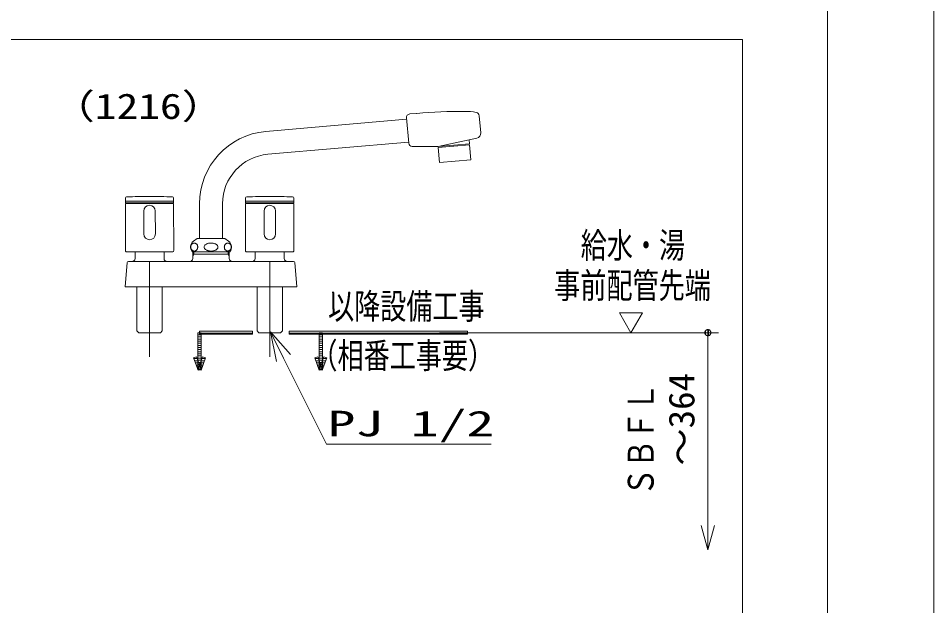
# Model space of a CAD drawing. Units: millimetres on the paper. Extents: x -305 to 305, y -152 to 152.
# Drawn here: x 32.7 to 119, y 6.2 to 61.6 of the extents above; entities that cross this region are included whole.
import ezdxf
from ezdxf.enums import TextEntityAlignment as Align

# ---------------------------------------------------------------- set-up
doc = ezdxf.new("R2010")
doc.units = ezdxf.units.MM
doc.linetypes.add('LONG_CHAIN', pattern=[21, 18, -1, 1, -1])
for name, color, linetype, lineweight in [('0-1_RV', 7, 'Continuous', 9), ('0-2_0', 7, 'Continuous', 9), ('0-4_図面枠', 3, 'Continuous', 9), ('0-5_DEFPOINTS', 7, 'Continuous', 9)]:
    doc.layers.add(name, color=color, linetype=linetype, lineweight=lineweight)
doc.styles.add('ＭＳ ゴシック', font='')
doc.styles.get('ＭＳ ゴシック').set_extended_font_data('MS Gothic')

# ---------------------------------------------------------------- blocks, each defined once
blk = doc.blocks.new('_DOTSMALL')
at = {"layer": '0-2_0'}
for p, q in [((0.0746, 0.1), (-0.0746, 0.1)), ((0.1223, -0.0248), (-0.1223, -0.0248))]:
    blk.add_line(p, q, dxfattribs=at)
for points in [[(0.125, 0), (0.124, 0.0157), (0.1211, 0.0311), (0.1162, 0.046), (0.1095, 0.0602), (0.1011, 0.0735), (0.0911, 0.0856), (0.0797, 0.0963), (0.067, 0.1055), (0.0532, 0.1131), (0.0386, 0.1189), (0.0234, 0.1228), (0.0078, 0.1248), (-0.0078, 0.1248), (-0.0234, 0.1228), (-0.0386, 0.1189), (-0.0532, 0.1131), (-0.067, 0.1055), (-0.0797, 0.0963), (-0.0911, 0.0856), (-0.1011, 0.0735), (-0.1095, 0.0602), (-0.1162, 0.046), (-0.1211, 0.0311), (-0.124, 0.0157), (-0.125, 0), (0, 0)], [(-0.125, 0), (-0.124, -0.0157), (-0.1211, -0.0311), (-0.1162, -0.046), (-0.1095, -0.0602), (-0.1011, -0.0735), (-0.0911, -0.0856), (-0.0797, -0.0963), (-0.067, -0.1055), (-0.0532, -0.1131), (-0.0386, -0.1189), (-0.0234, -0.1228), (-0.0078, -0.1248), (0.0078, -0.1248), (0.0234, -0.1228), (0.0386, -0.1189), (0.0532, -0.1131), (0.067, -0.1055), (0.0797, -0.0963), (0.0911, -0.0856), (0.1011, -0.0735), (0.1095, -0.0602), (0.1162, -0.046), (0.1211, -0.0311), (0.124, -0.0157), (0.125, 0), (0, 0)]]:
    blk.add_lwpolyline(points, close=True, dxfattribs=at)
blk = doc.blocks.new('_OPEN30')
at = {"layer": '0-2_0'}
blk.add_line((0, 0), (-1, 0), dxfattribs=at)
blk.add_lwpolyline([(-1, 0.2679), (0, 0), (-1, -0.2679)], dxfattribs=at)
blk = doc.blocks.new('TRI')
at = {"layer": '0-2_0'}
blk.add_lwpolyline([(0.5, 0.866), (0, 0), (1, 0)], close=True, dxfattribs=at)

msp = doc.modelspace()

# ---------------------------------------------------------------- linework, layer by layer
at = {"layer": '0-1_RV'}
for p, q in [((-43.041, 59.627), (100.948, 59.627)), ((100.948, 59.627), (100.948, -57.102)), ((69.602, 52.617), (70.251, 52.674)), ((69.301, 52.133), (56.034, 50.972)), ((69.5, 49.864), (69.291, 52.247)), ((76.287, 50.833), (76.145, 52.453)), ((75.93, 50.347), (72.278, 49.543)), ((75.198, 50.186), (75.232, 49.802)), ((69.49, 49.973), (56.223, 48.813)), ((72.278, 49.543), (69.84, 49.552)), ((75.232, 49.802), (72.277, 49.543)), ((75.239, 49.72), (72.284, 49.462)), ((72.408, 48.041), (72.284, 49.462)), ((75.363, 48.299), (75.239, 49.72)), ((72.408, 48.041), (75.363, 48.299)), ((42.795, 39.73), (42.804, 44.157)), ((42.804, 44.693), (42.804, 44.236)), ((42.804, 44.407), (47.345, 44.407)), ((42.804, 44.236), (47.345, 44.236)), ((42.827, 44.179), (45.075, 44.179)), ((45.075, 44.179), (42.907, 44.179)), ((47.323, 44.179), (45.075, 44.179)), ((46.319, 44.179), (47.243, 44.179)), ((47.243, 44.236), (47.243, 44.179)), ((47.345, 44.695), (47.345, 44.236)), ((47.354, 39.73), (47.345, 44.156)), ((49.785, 44.152), (49.785, 42.858)), ((51.952, 44.152), (51.952, 42.858)), ((54.123, 39.73), (54.132, 44.156)), ((54.132, 44.693), (54.132, 44.236)), ((54.132, 44.407), (58.673, 44.407)), ((54.132, 44.236), (58.673, 44.236)), ((54.154, 44.179), (56.402, 44.179)), ((56.402, 44.179), (54.234, 44.179)), ((58.65, 44.179), (56.402, 44.179)), ((57.646, 44.179), (58.57, 44.179)), ((58.57, 44.236), (58.57, 44.179)), ((58.673, 44.695), (58.673, 44.236)), ((58.682, 39.73), (58.673, 44.156)), ((44.539, 41.297), (44.534, 43.465)), ((45.623, 41.299), (45.618, 43.467)), ((55.866, 41.297), (55.862, 43.465)), ((56.95, 41.299), (56.946, 43.467)), ((49.785, 40.868), (49.785, 42.858)), ((51.952, 40.868), (51.952, 42.858)), ((49.556, 40.868), (49.214, 40.621)), ((50.868, 40.868), (49.556, 40.868)), ((50.868, 40.868), (52.181, 40.868)), ((52.181, 40.868), (52.523, 40.621)), ((48.961, 40.102), (48.96, 40.07)), ((48.96, 40.07), (48.961, 40.037)), ((48.965, 40.135), (48.961, 40.102)), ((48.961, 40.037), (48.964, 40.004)), ((48.964, 40.004), (48.97, 39.972)), ((48.972, 40.168), (48.965, 40.135)), ((48.97, 39.972), (48.979, 39.939)), ((48.981, 40.2), (48.972, 40.168)), ((48.979, 39.939), (48.99, 39.908)), ((48.993, 40.231), (48.981, 40.2)), ((48.99, 39.908), (49.004, 39.877)), ((49.008, 40.262), (48.993, 40.231)), ((49.004, 39.877), (49.02, 39.846)), ((49.025, 40.292), (49.008, 40.262)), ((49.02, 39.846), (49.04, 39.817)), ((49.046, 40.321), (49.025, 40.292)), ((49.04, 39.817), (49.063, 39.79)), ((49.069, 40.348), (49.046, 40.321)), ((49.063, 39.79), (49.089, 39.765)), ((49.096, 40.373), (49.069, 40.348)), ((49.089, 39.765), (49.118, 39.742)), ((49.125, 40.394), (49.096, 40.373)), ((49.118, 39.742), (49.149, 39.723)), ((49.157, 40.413), (49.125, 40.394)), ((49.149, 39.723), (49.183, 39.707)), ((49.192, 40.428), (49.157, 40.413)), ((49.183, 39.707), (49.219, 39.696)), ((49.228, 40.438), (49.192, 40.428)), ((49.219, 39.696), (49.256, 39.689)), ((49.265, 40.443), (49.228, 40.438)), ((49.256, 39.689), (49.288, 39.687)), ((49.287, 40.444), (49.265, 40.443)), ((49.303, 40.444), (49.287, 40.444)), ((49.288, 39.687), (49.325, 39.69)), ((49.341, 40.439), (49.303, 40.444)), ((49.325, 39.69), (49.362, 39.697)), ((49.377, 40.43), (49.341, 40.439)), ((49.362, 39.697), (49.398, 39.709)), ((49.412, 40.416), (49.377, 40.43)), ((49.398, 39.709), (49.431, 39.726)), ((49.444, 40.398), (49.412, 40.416)), ((49.431, 39.726), (49.462, 39.746)), ((49.475, 40.376), (49.444, 40.398)), ((49.462, 39.746), (49.491, 39.769)), ((49.502, 40.352), (49.475, 40.376)), ((49.491, 39.769), (49.516, 39.794)), ((49.526, 40.326), (49.502, 40.352)), ((49.516, 39.794), (49.538, 39.822)), ((49.547, 40.297), (49.526, 40.326)), ((49.538, 39.822), (49.558, 39.851)), ((49.565, 40.267), (49.547, 40.297)), ((49.558, 39.851), (49.574, 39.882)), ((49.58, 40.237), (49.565, 40.267)), ((49.574, 39.882), (49.587, 39.913)), ((49.592, 40.205), (49.58, 40.237)), ((49.587, 39.913), (49.598, 39.945)), ((49.602, 40.173), (49.592, 40.205)), ((49.598, 39.945), (49.606, 39.977)), ((49.609, 40.141), (49.602, 40.173)), ((49.606, 39.977), (49.612, 40.01)), ((49.613, 40.108), (49.609, 40.141)), ((49.612, 40.01), (49.615, 40.042)), ((49.615, 40.075), (49.613, 40.108)), ((49.615, 40.042), (49.615, 40.075)), ((50.218, 40.112), (50.213, 40.066)), ((50.213, 40.066), (50.214, 40.047)), ((50.214, 40.046), (50.229, 39.983)), ((50.24, 40.174), (50.218, 40.112)), ((50.229, 39.983), (50.261, 39.924)), ((50.278, 40.23), (50.24, 40.174)), ((50.261, 39.924), (50.304, 39.873)), ((50.325, 40.277), (50.278, 40.23)), ((50.304, 39.873), (50.355, 39.831)), ((50.377, 40.316), (50.325, 40.277)), ((50.355, 39.831), (50.408, 39.796)), ((50.43, 40.347), (50.377, 40.316)), ((50.408, 39.796), (50.461, 39.769)), ((50.483, 40.372), (50.43, 40.347)), ((50.461, 39.769), (50.513, 39.748)), ((50.534, 40.391), (50.483, 40.372)), ((50.513, 39.748), (50.562, 39.731)), ((50.582, 40.406), (50.534, 40.391)), ((50.562, 39.731), (50.609, 39.718)), ((50.628, 40.418), (50.582, 40.406)), ((50.609, 39.718), (50.653, 39.708)), ((50.671, 40.426), (50.628, 40.418)), ((50.653, 39.708), (50.696, 39.701)), ((50.713, 40.433), (50.671, 40.426)), ((50.696, 39.701), (50.737, 39.695)), ((50.753, 40.438), (50.713, 40.433)), ((50.737, 39.695), (50.776, 39.691)), ((50.792, 40.441), (50.753, 40.438)), ((50.776, 39.691), (50.815, 39.689)), ((50.831, 40.443), (50.792, 40.441)), ((50.815, 39.689), (50.853, 39.687)), ((50.868, 40.444), (50.831, 40.443)), ((50.884, 40.444), (50.869, 40.444)), ((50.922, 40.443), (50.884, 40.444)), ((50.906, 39.688), (50.945, 39.69)), ((50.961, 40.44), (50.922, 40.443)), ((50.945, 39.69), (50.984, 39.693)), ((51, 40.436), (50.961, 40.44)), ((50.984, 39.693), (51.024, 39.698)), ((51.041, 40.431), (51, 40.436)), ((51.024, 39.698), (51.066, 39.705)), ((51.084, 40.423), (51.041, 40.431)), ((51.066, 39.705), (51.109, 39.714)), ((51.128, 40.413), (51.083, 40.423)), ((51.109, 39.714), (51.155, 39.725)), ((51.175, 40.4), (51.128, 40.413)), ((51.155, 39.725), (51.203, 39.74)), ((51.224, 40.383), (51.175, 40.4)), ((51.203, 39.74), (51.254, 39.76)), ((51.276, 40.362), (51.224, 40.383)), ((51.254, 39.76), (51.307, 39.784)), ((51.329, 40.335), (51.276, 40.362)), ((51.307, 39.784), (51.36, 39.815)), ((51.382, 40.301), (51.329, 40.335)), ((51.36, 39.815), (51.412, 39.854)), ((51.433, 40.258), (51.382, 40.301)), ((51.412, 39.854), (51.459, 39.902)), ((51.476, 40.207), (51.433, 40.258)), ((51.459, 39.902), (51.497, 39.957)), ((51.508, 40.149), (51.476, 40.207)), ((51.497, 39.957), (51.519, 40.019)), ((51.523, 40.085), (51.508, 40.149)), ((51.519, 40.019), (51.524, 40.066)), ((51.524, 40.066), (51.523, 40.085)), ((52.123, 40.102), (52.122, 40.07)), ((52.122, 40.07), (52.123, 40.037)), ((52.127, 40.135), (52.123, 40.102)), ((52.123, 40.037), (52.126, 40.004)), ((52.126, 40.004), (52.132, 39.972)), ((52.134, 40.168), (52.127, 40.135)), ((52.132, 39.972), (52.141, 39.94)), ((52.143, 40.2), (52.134, 40.168)), ((52.14, 39.94), (52.152, 39.908)), ((52.155, 40.231), (52.143, 40.2)), ((52.152, 39.908), (52.166, 39.876)), ((52.17, 40.262), (52.155, 40.231)), ((52.166, 39.877), (52.182, 39.846)), ((52.187, 40.292), (52.17, 40.262)), ((52.182, 39.846), (52.202, 39.817)), ((52.208, 40.321), (52.187, 40.292)), ((52.202, 39.817), (52.225, 39.79)), ((52.231, 40.348), (52.208, 40.321)), ((52.225, 39.79), (52.251, 39.765)), ((52.258, 40.373), (52.231, 40.348)), ((52.251, 39.765), (52.28, 39.742)), ((52.287, 40.394), (52.258, 40.373)), ((52.28, 39.742), (52.311, 39.723)), ((52.319, 40.413), (52.287, 40.394)), ((52.311, 39.723), (52.345, 39.707)), ((52.354, 40.428), (52.319, 40.413)), ((52.345, 39.707), (52.381, 39.696)), ((52.39, 40.438), (52.354, 40.428)), ((52.381, 39.696), (52.418, 39.689)), ((52.427, 40.443), (52.39, 40.438)), ((52.418, 39.689), (52.449, 39.687)), ((52.45, 40.444), (52.428, 40.443)), ((52.465, 40.444), (52.449, 40.444)), ((52.45, 39.687), (52.487, 39.69)), ((52.503, 40.439), (52.465, 40.444)), ((52.487, 39.69), (52.524, 39.697)), ((52.539, 40.43), (52.503, 40.439)), ((52.524, 39.697), (52.56, 39.709)), ((52.574, 40.416), (52.539, 40.43)), ((52.56, 39.709), (52.593, 39.726)), ((52.606, 40.398), (52.574, 40.416)), ((52.593, 39.726), (52.624, 39.746)), ((52.637, 40.376), (52.606, 40.398)), ((52.624, 39.746), (52.653, 39.769)), ((52.664, 40.352), (52.637, 40.376)), ((52.653, 39.769), (52.678, 39.794)), ((52.688, 40.326), (52.664, 40.352)), ((52.678, 39.794), (52.7, 39.822)), ((52.709, 40.297), (52.688, 40.326)), ((52.7, 39.822), (52.72, 39.851)), ((52.727, 40.267), (52.709, 40.297)), ((52.72, 39.851), (52.736, 39.882)), ((52.742, 40.237), (52.727, 40.267)), ((52.736, 39.882), (52.749, 39.913)), ((52.754, 40.205), (52.742, 40.237)), ((52.749, 39.913), (52.76, 39.945)), ((52.764, 40.173), (52.754, 40.205)), ((52.76, 39.945), (52.768, 39.977)), ((52.771, 40.141), (52.764, 40.173)), ((52.768, 39.977), (52.774, 40.01)), ((52.775, 40.108), (52.771, 40.141)), ((52.774, 40.01), (52.777, 40.042)), ((52.777, 40.075), (52.775, 40.108)), ((52.777, 40.042), (52.777, 40.075)), ((42.907, 39.615), (45.075, 39.615)), ((42.91, 39.615), (45.075, 39.615)), ((43.706, 39.615), (43.706, 38.985)), ((47.24, 39.615), (45.075, 39.615)), ((46.444, 39.615), (46.444, 38.985)), ((50.868, 39.613), (49.1, 39.613)), ((49.157, 39.613), (49.157, 38.985)), ((49.157, 39.385), (52.58, 39.385)), ((49.25, 39.385), (49.157, 39.224)), ((49.25, 39.613), (49.25, 39.385)), ((50.853, 39.687), (50.869, 39.687)), ((50.868, 39.613), (52.637, 39.613)), ((50.869, 39.687), (50.906, 39.688)), ((52.487, 39.613), (52.487, 39.385)), ((52.487, 39.385), (52.58, 39.224)), ((52.58, 39.613), (52.58, 38.985)), ((54.235, 39.615), (56.402, 39.615)), ((54.237, 39.615), (56.402, 39.615)), ((55.033, 39.615), (55.033, 38.985)), ((58.568, 39.615), (56.402, 39.615)), ((57.771, 39.615), (57.771, 38.985)), ((42.968, 38.596), (42.768, 36.304)), ((43.082, 38.7), (43.68, 38.7)), ((43.68, 38.7), (46.419, 38.7)), ((49.157, 38.7), (46.419, 38.7)), ((48.872, 38.7), (52.58, 38.7)), ((49.785, 38.7), (51.952, 38.7)), ((52.58, 38.7), (55.318, 38.7)), ((58.057, 38.7), (55.318, 38.7)), ((58.655, 38.7), (58.057, 38.7)), ((58.769, 38.596), (58.969, 36.304)), ((58.969, 36.304), (42.768, 36.304)), ((43.879, 32.162), (43.879, 36.304)), ((46.27, 32.162), (46.27, 36.304)), ((55.207, 32.162), (55.207, 36.304)), ((57.598, 32.162), (57.598, 36.304)), ((44.051, 31.991), (43.879, 32.162)), ((46.099, 31.991), (44.051, 31.991)), ((46.099, 31.991), (46.27, 32.162)), ((54.771, 32.141), (49.789, 32.141)), ((54.771, 32.141), (49.789, 32.141)), ((54.771, 31.941), (49.789, 31.941)), ((55.378, 31.991), (55.207, 32.162)), ((57.426, 31.991), (55.378, 31.991)), ((57.426, 31.991), (57.598, 32.162)), ((75.039, 32.141), (58.222, 32.141)), ((75.039, 32.141), (58.222, 32.141)), ((75.039, 31.941), (58.222, 31.941)), ((72.391, 31.991), (98.699, 31.991)), ((97.699, 31.991), (97.699, 13.814)), ((49.939, 31.792), (49.639, 31.792)), ((49.939, 31.592), (49.639, 31.592)), ((49.939, 31.392), (49.639, 31.392)), ((49.939, 31.192), (49.639, 31.192)), ((61.365, 31.792), (61.065, 31.792)), ((61.365, 31.592), (61.065, 31.592)), ((61.365, 31.392), (61.065, 31.392)), ((61.365, 31.192), (61.065, 31.192)), ((49.939, 30.992), (49.639, 30.992)), ((49.939, 30.792), (49.639, 30.792)), ((49.939, 30.592), (49.639, 30.592)), ((49.939, 30.392), (49.639, 30.392)), ((61.365, 30.992), (61.065, 30.992)), ((61.365, 30.792), (61.065, 30.792)), ((61.365, 30.592), (61.065, 30.592)), ((61.365, 30.392), (61.065, 30.392)), ((49.567, 29.541), (49.248, 29.541)), ((49.64, 29.341), (49.32, 29.341)), ((49.939, 30.192), (49.639, 30.192)), ((49.939, 29.992), (49.639, 29.992)), ((49.939, 29.792), (49.639, 29.792)), ((49.939, 29.592), (49.639, 29.592)), ((49.939, 29.392), (49.639, 29.392)), ((50.258, 29.341), (49.938, 29.341)), ((50.33, 29.541), (50.011, 29.541)), ((60.993, 29.541), (60.674, 29.541)), ((61.066, 29.341), (60.747, 29.341)), ((61.365, 30.192), (61.065, 30.192)), ((61.365, 29.992), (61.065, 29.992)), ((61.365, 29.792), (61.065, 29.792)), ((61.365, 29.592), (61.065, 29.592)), ((61.365, 29.392), (61.065, 29.392)), ((61.684, 29.341), (61.365, 29.341)), ((61.757, 29.541), (61.438, 29.541)), ((49.713, 29.141), (49.393, 29.141)), ((49.785, 28.941), (49.466, 28.941)), ((49.858, 28.741), (49.539, 28.741)), ((49.923, 28.541), (49.612, 28.541)), ((49.939, 29.192), (49.639, 29.192)), ((49.939, 28.992), (49.639, 28.992)), ((49.939, 28.792), (49.639, 28.792)), ((49.939, 28.592), (49.639, 28.592)), ((49.966, 28.541), (49.655, 28.541)), ((50.039, 28.741), (49.72, 28.741)), ((50.112, 28.941), (49.793, 28.941)), ((50.185, 29.141), (49.865, 29.141)), ((61.139, 29.141), (60.82, 29.141)), ((61.212, 28.941), (60.893, 28.941)), ((61.285, 28.741), (60.965, 28.741)), ((61.349, 28.541), (61.038, 28.541)), ((61.365, 29.192), (61.065, 29.192)), ((61.365, 28.992), (61.065, 28.992)), ((61.365, 28.792), (61.065, 28.792)), ((61.365, 28.592), (61.065, 28.592)), ((61.393, 28.541), (61.082, 28.541)), ((61.466, 28.741), (61.146, 28.741)), ((61.538, 28.941), (61.219, 28.941)), ((61.611, 29.141), (61.292, 29.141))]:
    msp.add_line(p, q, dxfattribs=at)
at = {"layer": '0-1_RV', "linetype": 'LONG_CHAIN'}
for p, q in [((45.075, 38.7), (45.075, 29.709)), ((56.402, 38.7), (56.402, 29.709))]:
    msp.add_line(p, q, dxfattribs=at)
at = {"layer": '0-1_RV'}
for points in [[(49.639, 31.991), (49.639, 28.492), (49.939, 28.492), (49.939, 31.991)], [(49.789, 31.841), (54.771, 31.841), (54.771, 32.141), (49.789, 32.141)], [(58.222, 31.841), (75.039, 31.841), (75.039, 32.141), (58.222, 32.141)], [(61.065, 31.991), (61.065, 28.492), (61.365, 28.492), (61.365, 31.991)], [(49.219, 29.62), (49.648, 28.441), (49.93, 28.544), (49.501, 29.722)], [(50.077, 29.722), (49.648, 28.544), (49.93, 28.441), (50.359, 29.62)], [(60.645, 29.62), (61.074, 28.441), (61.356, 28.544), (60.927, 29.722)], [(61.504, 29.722), (61.074, 28.544), (61.356, 28.441), (61.785, 29.62)]]:
    msp.add_lwpolyline(points, close=True, dxfattribs=at)
msp.add_lwpolyline([(77.275, 21.485), (61.767, 21.485), (57.709, 29.601)], dxfattribs=at)
for centre, radius, start, end in [((74.627, 2.662), 50.203, 89.80799, 95), ((74.776, 47.16), 5.705, 78.94299, 89.80799), ((75.804, 52.423), 0.342, 4.99999, 78.94299), ((69.632, 52.276), 0.342, 95.00001, 185), ((56.63, 44.152), 6.846, 94.99965, 180), ((75.832, 50.793), 0.456, 282.411, 4.99999), ((69.841, 49.894), 0.342, 185, 269.803), ((56.63, 44.152), 4.678, 94.99984, 180), ((42.918, 44.695), 0.114, 91.084, 180.00001), ((42.827, 44.156), 0.0228, 90, 179.886), ((45.075, -69.269), 114.098, 90, 91.084), ((45.076, 43.466), 0.542, 0.11371, 180.11371), ((45.075, -69.269), 114.098, 88.916, 90), ((47.231, 44.695), 0.114, 0, 88.916), ((47.323, 44.156), 0.0228, 0.115, 90), ((54.154, 44.156), 0.0228, 90, 179.886), ((54.246, 44.695), 0.114, 91.084, 180.00001), ((56.402, -69.269), 114.098, 90, 91.084), ((56.404, 43.466), 0.542, 0.11371, 180.11371), ((56.402, -69.269), 114.098, 88.916, 90), ((58.559, 44.695), 0.114, 0, 88.916), ((58.65, 44.156), 0.0228, 0.115, 90), ((45.081, 41.298), 0.542, 180.11372, 0.11371), ((49.613, 40.066), 0.685, 125.724, 221.41499), ((52.124, 40.066), 0.685, 318.586, 54.276), ((56.408, 41.298), 0.542, 180.11372, 0.11371), ((42.91, 39.729), 0.114, 179.885, 270), ((47.24, 39.729), 0.114, 270, 0.115), ((54.237, 39.729), 0.114, 179.885, 270), ((58.568, 39.729), 0.114, 270, 0.115), ((43.42, 38.985), 0.285, 270, 359.998), ((46.729, 38.985), 0.285, 179.99999, 270), ((48.872, 38.985), 0.285, 270, 0), ((52.865, 38.985), 0.285, 180.002, 270), ((54.748, 38.985), 0.285, 270, 0), ((58.057, 38.985), 0.285, 180.002, 270), ((43.082, 38.586), 0.114, 90, 175.00001), ((58.655, 38.586), 0.114, 5, 90)]:
    msp.add_arc(centre, radius, start, end, dxfattribs=at)
at = {"layer": '0-4_図面枠'}
msp.add_lwpolyline([(-291.017, -138.498), (108.983, -138.498), (108.983, 138.502), (-291.017, 138.502)], close=True, dxfattribs=at)
at = {"layer": '0-5_DEFPOINTS'}
msp.add_line((118.983, -148.498), (118.983, 148.502), dxfattribs=at)

# ---------------------------------------------------------------- block references
at = {"layer": '0-1_RV'}
for name, p, xscale, yscale, rotation in [('TRI', (90.442, 31.991), 2.16, 2.16, 60), ('_OPEN30', (56.47, 32.079), 2.77, 2.77, 116.56505), ('_DOTSMALL', (97.699, 31.991), 2.32, 2.32, 90), ('_OPEN30', (97.699, 11.494), 2.32, 2.32, 270)]:
    msp.add_blockref(name, p, dxfattribs=dict(at, xscale=xscale, yscale=yscale, rotation=rotation))

# ---------------------------------------------------------------- texts
at = {"layer": '0-1_RV', "style": 'ＭＳ ゴシック'}
for s, width, p in [('（1216）', 1.25, (35.819, 51.425)), ('給水・湯', 0.75, (85.715, 38.311)), ('事前配管先端', 0.75, (83.216, 34.52)), ('以降設備工事', 0.75, (61.898, 32.554)), ('（相番工事要）', 0.75, (60.33, 27.909)), ('PJ 1/2', 1.6, (61.85, 21.5))]:
    msp.add_text(s, height=2.405, dxfattribs=dict(at, width=width)).set_placement(p, align=Align.BOTTOM_LEFT)
for s, width, p in [('\u3000～364', 1.05, (97.169, 15.962)), ('ＳＢＦＬ', 0.8, (93.324, 16.568))]:
    msp.add_text(s, height=2.444, rotation=90, dxfattribs=dict(at, width=width)).set_placement(p, align=Align.BOTTOM_LEFT)

doc.saveas('drawing.dxf')
